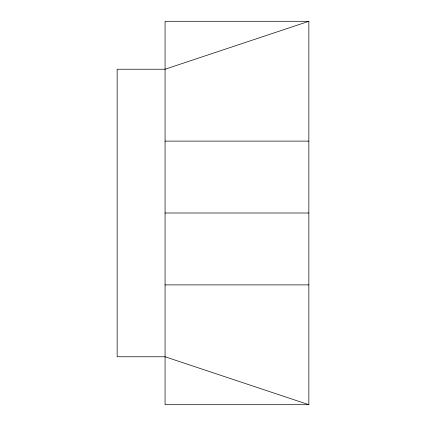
<?xml version="1.0" encoding="UTF-8"?>
<svg xmlns="http://www.w3.org/2000/svg" width="426" height="426" viewBox="0 0 426 426"><rect width="100%" height="100%" fill="white"/><g stroke="black" fill="none" stroke-linecap="round" stroke-linejoin="round"><path stroke-width="0.64" d="M308.85 21.3L165.075 69.225L117.15 69.225L117.15 356.775L165.075 356.775L308.85 404.7L308.85 21.3L165.075 21.3L165.075 404.7L308.85 404.7M165.075 141.112L308.85 141.112M165.075 213L308.85 213M165.075 284.887L308.85 284.887"/></g></svg>
